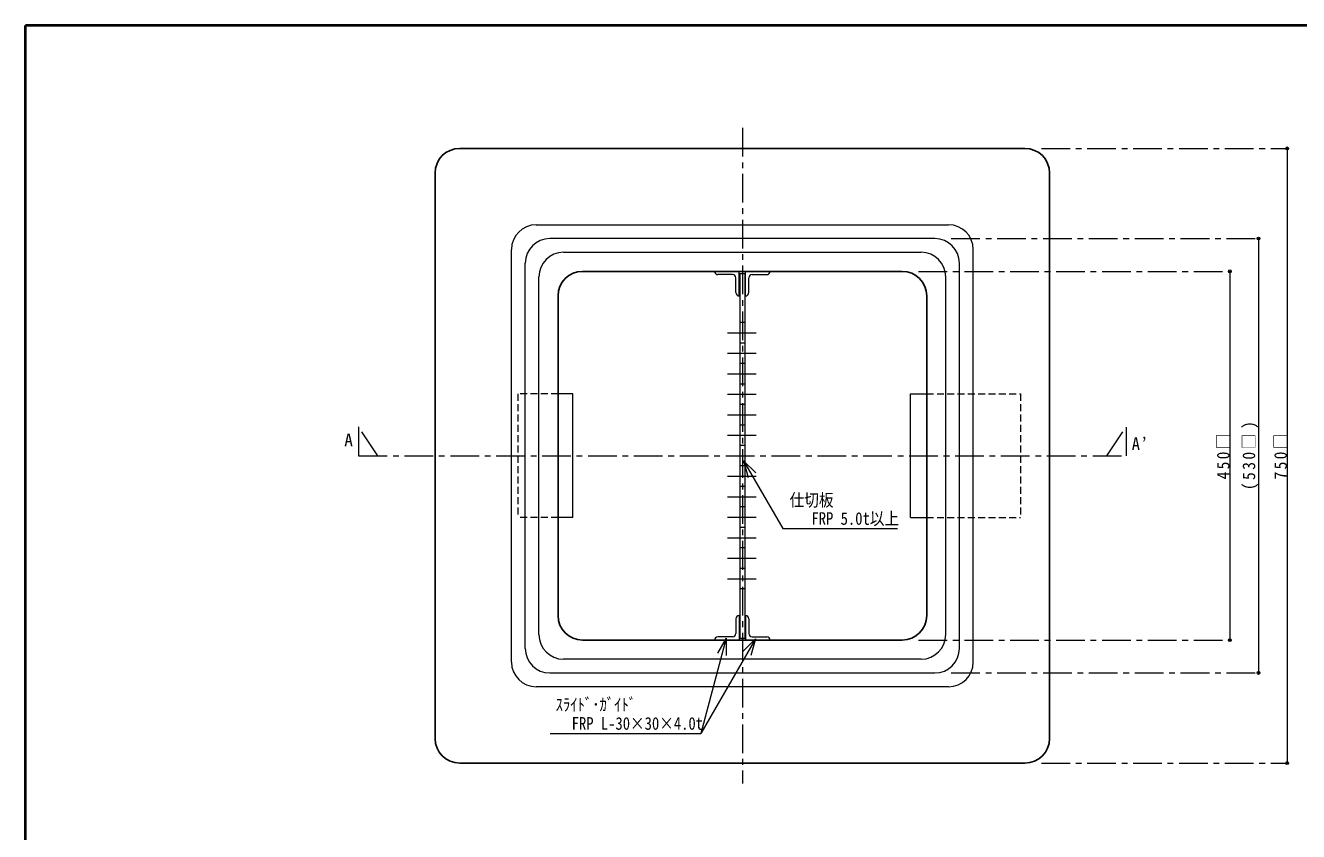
# Model space of a CAD drawing. Units: millimetres at full size, sheet at 1:7; details may follow other scales. Extents: x -1486 to 1349, y -951 to 1016.
# Drawn here: x -1486 to 68, y 33 to 1016 of the extents above; entities that cross this region are included whole.
import ezdxf
from ezdxf.enums import TextEntityAlignment as Align

# ---------------------------------------------------------------- set-up
doc = ezdxf.new("R2010")
doc.units = ezdxf.units.MM
doc.header["$LTSCALE"] = 7
doc.header["$PDMODE"] = 32
doc.header["$PDSIZE"] = 3.5
doc.linetypes.add('CHAIN1', pattern=[8, 5, -1, 1, -1])
doc.linetypes.add('DASHED1', pattern=[1.8, 1.2, -0.6])
doc.layers.add('0-0', color=7, linetype='Continuous', lineweight=18)
doc.styles.add('ＭＳ ゴシック', font='')
doc.styles.get('ＭＳ ゴシック').set_extended_font_data('MS Gothic')

msp = doc.modelspace()

# ---------------------------------------------------------------- linework, layer by layer
at = {"layer": '0-0', "color": 1, "lineweight": 40}
for p in [(-1485.961, -950.661), (1349.039, 1016.339)]:
    msp.add_line(p, (-1485.961, 1016.339), dxfattribs=at)
at = {"layer": '0-0', "color": 4, "linetype": 'CHAIN1', "lineweight": 9}
for p, q in [((-610.961, 891.339), (-610.961, 91.339)), ((-245.961, 866.339), (54.039, 866.339)), ((-355.961, 756.339), (19.039, 756.339)), ((-395.961, 716.339), (-15.961, 716.339)), ((-628.961, 641.339), (-592.961, 641.339)), ((-628.961, 616.339), (-592.961, 616.339)), ((-628.961, 591.339), (-592.961, 591.339)), ((-628.961, 566.339), (-592.961, 566.339)), ((-628.961, 541.339), (-592.961, 541.339)), ((-1055.961, 491.339), (-1079.294, 526.339)), ((-1079.294, 526.339), (-1079.294, 491.339)), ((-628.961, 516.339), (-592.961, 516.339)), ((-165.961, 491.339), (-142.628, 526.339)), ((-142.628, 526.339), (-142.628, 491.339)), ((-1079.294, 491.339), (-142.628, 491.339)), ((-628.961, 466.339), (-592.961, 466.339)), ((-628.961, 441.339), (-592.961, 441.339)), ((-628.961, 416.339), (-592.961, 416.339)), ((-628.961, 391.339), (-592.961, 391.339)), ((-628.961, 366.339), (-592.961, 366.339)), ((-628.961, 341.339), (-592.961, 341.339)), ((-395.961, 266.339), (-15.961, 266.339)), ((-355.961, 226.339), (19.039, 226.339)), ((-245.961, 116.339), (54.039, 116.339))]:
    msp.add_line(p, q, dxfattribs=at)
at = {"layer": '0-0', "color": 5, "lineweight": 25}
for p, q in [((-955.961, 866.339), (-265.961, 866.339)), ((-985.961, 146.339), (-985.961, 836.339)), ((-235.961, 146.339), (-235.961, 836.339)), ((-415.961, 716.339), (-805.961, 716.339)), ((-835.961, 296.339), (-835.961, 686.339)), ((-385.961, 296.339), (-385.961, 686.339)), ((-805.961, 266.339), (-415.961, 266.339)), ((-265.961, 116.339), (-955.961, 116.339))]:
    msp.add_line(p, q, dxfattribs=at)
at = {"layer": '0-0', "color": 4, "lineweight": 9}
for p, q in [((54.039, 866.339), (54.039, 116.339)), ((-862.749, 773.128), (-359.172, 773.128)), ((19.039, 756.339), (19.039, 226.339)), ((-892.749, 239.551), (-892.749, 743.128)), ((-829.172, 739.551), (-392.749, 739.551)), ((-329.172, 239.551), (-329.172, 743.128)), ((-614.961, 686.339), (-614.961, 716.339)), ((-606.961, 686.339), (-606.961, 716.339)), ((-15.961, 716.339), (-15.961, 266.339)), ((-859.172, 273.128), (-859.172, 709.551)), ((-622.961, 712.339), (-640.961, 712.339)), ((-618.961, 690.339), (-618.961, 708.339)), ((-602.961, 690.339), (-602.961, 708.339)), ((-598.961, 712.339), (-580.961, 712.339)), ((-362.749, 273.128), (-362.749, 709.551)), ((-614.961, 296.339), (-614.961, 266.339)), ((-606.961, 296.339), (-606.961, 266.339)), ((-618.961, 292.339), (-618.961, 274.339)), ((-602.961, 292.339), (-602.961, 274.339)), ((-622.961, 270.339), (-640.961, 270.339)), ((-598.961, 270.339), (-580.961, 270.339)), ((-392.749, 243.128), (-829.172, 243.128)), ((-359.172, 209.551), (-862.749, 209.551))]:
    msp.add_line(p, q, dxfattribs=at)
at = {"layer": '0-0'}
for p, q in [((-375.961, 756.339), (-845.961, 756.339)), ((-875.961, 256.339), (-875.961, 726.339)), ((-345.961, 256.339), (-345.961, 726.339)), ((-613.961, 713.839), (-613.961, 268.839)), ((-405.555, 415.839), (-405.555, 566.839)), ((-405.555, 566.839), (-385.961, 566.839)), ((-609.346, 485.209), (-603.911, 464.925)), ((-609.346, 485.209), (-594.497, 470.36)), ((-818.034, 415.839), (-835.961, 415.839)), ((-405.555, 415.839), (-385.961, 415.839)), ((-630.58, 268.757), (-661.752, 152.42)), ((-595.078, 267.902), (-661.752, 152.42)), ((-630.58, 268.757), (-641.08, 250.57)), ((-630.58, 268.757), (-630.58, 247.757)), ((-613.961, 268.839), (-607.961, 268.839)), ((-595.078, 267.902), (-609.927, 253.053)), ((-595.078, 267.902), (-600.513, 247.618)), ((-845.961, 226.339), (-375.961, 226.339)), ((-845.628, 152.42), (-661.752, 152.42))]:
    msp.add_line(p, q, dxfattribs=at)
at = {"layer": '0-0', "color": 4, "linetype": 'DASHED1', "lineweight": 9}
for p, q in [((-607.961, 653.839), (-613.961, 653.839)), ((-607.961, 628.839), (-613.961, 628.839)), ((-607.961, 603.839), (-613.961, 603.839)), ((-607.961, 578.839), (-613.961, 578.839)), ((-885.034, 566.839), (-885.034, 415.839)), ((-835.961, 566.839), (-885.034, 566.839)), ((-385.961, 566.839), (-271.555, 566.839)), ((-271.555, 566.839), (-271.555, 415.839)), ((-607.961, 553.839), (-613.961, 553.839)), ((-607.961, 528.839), (-613.961, 528.839)), ((-607.961, 503.839), (-613.961, 503.839)), ((-607.961, 478.839), (-613.961, 478.839)), ((-607.961, 453.839), (-613.961, 453.839)), ((-607.961, 428.839), (-613.961, 428.839)), ((-835.961, 415.839), (-885.034, 415.839)), ((-385.961, 415.839), (-271.555, 415.839)), ((-607.961, 403.839), (-613.961, 403.839)), ((-607.961, 378.839), (-613.961, 378.839)), ((-607.961, 353.839), (-613.961, 353.839)), ((-607.961, 328.839), (-613.961, 328.839))]:
    msp.add_line(p, q, dxfattribs=at)
at = {"layer": '0-0'}
for points in [[(-613.961, 713.839), (-607.961, 713.839), (-607.961, 268.839)], [(-818.034, 415.839), (-818.034, 566.839), (-835.961, 566.839)], [(-609.346, 485.209), (-561.576, 402.47), (-421.615, 402.47)]]:
    msp.add_lwpolyline(points, dxfattribs=at)
at = {"layer": '0-0', "color": 5, "lineweight": 25}
for centre, start, end in [((-955.961, 836.339), 90, 180), ((-265.961, 836.339), 0, 90), ((-805.961, 686.339), 90, 180), ((-415.961, 686.339), 0, 90), ((-805.961, 296.339), 180, 270), ((-415.961, 296.339), 270, 0), ((-955.961, 146.339), 180, 270), ((-265.961, 146.339), 270, 0)]:
    msp.add_arc(centre, 30, start, end, dxfattribs=at)
at = {"layer": '0-0', "color": 4, "lineweight": 9}
for centre, radius, start, end in [((-862.749, 743.128), 30, 90, 180), ((-359.172, 743.128), 30, 0, 90), ((-829.172, 709.551), 30, 90, 180), ((-392.749, 709.551), 30, 0, 90), ((-640.961, 716.339), 4, 180, 270), ((-580.961, 716.339), 4, 270, 0), ((-622.961, 708.339), 4, 0, 90), ((-598.961, 708.339), 4, 90, 180), ((-614.961, 690.339), 4, 180, 270), ((-606.961, 690.339), 4, 270, 0), ((-614.961, 292.339), 4, 90, 180), ((-606.961, 292.339), 4, 0, 90), ((-829.172, 273.128), 30, 180, 270), ((-640.961, 266.339), 4, 90, 180), ((-622.961, 274.339), 4, 270, 0), ((-598.961, 274.339), 4, 180, 270), ((-580.961, 266.339), 4, 0, 90), ((-392.749, 273.128), 30, 270, 0), ((-862.749, 239.551), 30, 180, 270), ((-359.172, 239.551), 30, 270, 0)]:
    msp.add_arc(centre, radius, start, end, dxfattribs=at)
at = {"layer": '0-0'}
for centre, start, end in [((-845.961, 726.339), 90, 180), ((-375.961, 726.339), 0, 90), ((-845.961, 256.339), 180, 270), ((-375.961, 256.339), 270, 0)]:
    msp.add_arc(centre, 30, start, end, dxfattribs=at)
at = {"layer": '0-0', "color": 4}
for p in [(54.039, 866.339), (19.039, 756.339), (-15.961, 716.339), (-15.961, 266.339), (19.039, 226.339), (54.039, 116.339)]:
    msp.add_point(p, dxfattribs=at)

# ---------------------------------------------------------------- texts
at = {"layer": '0-0', "style": 'ＭＳ ゴシック'}
msp.add_text('A', height=15.4, dxfattribs=at).set_placement((-1096.794, 498.339), align=Align.BOTTOM_LEFT)
at = {"layer": '0-0', "style": 'ＭＳ ゴシック', "width": 0.85}
for s, p in [('仕切板', (-553.247, 424.976)), ('FRP 5.0t以上', (-526.615, 402.47)), ('ｽﾗｲﾄﾞ･ｶﾞｲﾄﾞ', (-838.861, 175.37)), ('FRP L-30×30×4.0t', (-819.252, 152.42))]:
    msp.add_text(s, height=15.4, dxfattribs=at).set_placement(p, align=Align.BOTTOM_LEFT)
at = {"layer": '0-0', "char_height": 15.4, "attachment_point": 7, "rotation": 90, "style": 'ＭＳ ゴシック'}
for s, insert in [('\\T1.32;\\W0.9;(530□)', (19.039, 449.339)), ('\\T1.3;\\W0.9;450□', (-15.961, 462.464)), ('\\T1.3;\\W0.9;750□', (54.039, 462.464))]:
    msp.add_mtext(s, dxfattribs=dict(at, insert=insert))
at = {"layer": '0-0', "insert": (-135.628, 498.339), "char_height": 15.4, "attachment_point": 7, "style": 'ＭＳ ゴシック'}
msp.add_mtext('\\T1.24;\\W0.95;A’', dxfattribs=at)

doc.saveas('drawing.dxf')
